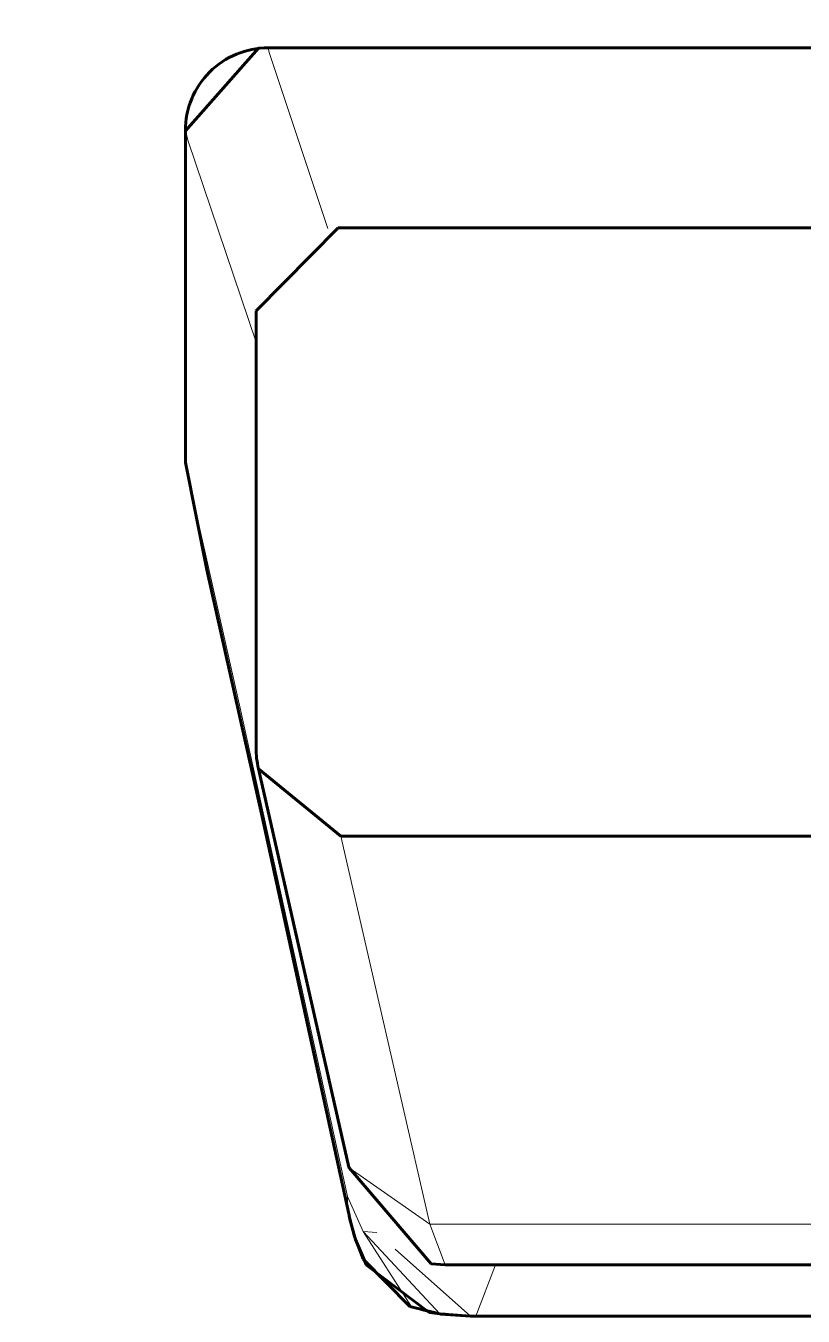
# Model space of a CAD drawing. Header units: millimetres. Extents: x 0 to 841, y 0 to 594.
# Drawn here: x 71.33 to 76.02, y 47.06 to 54.85 of the extents above; entities that cross this region are included whole.
import ezdxf

# ---------------------------------------------------------------- set-up
doc = ezdxf.new("R2010")
doc.units = ezdxf.units.MM
doc.linetypes.add('K5LT_BASIC', pattern=[0])
doc.linetypes.add('K5LT_THIN', pattern=[0])
doc.layers.add('Системный слой (1)', color=7, linetype='Continuous', true_color=0x909090)

# ---------------------------------------------------------------- blocks, each defined once
blk = doc.blocks.new('U926')
at = {"layer": 'Системный слой (1)', "color": 5, "linetype": 'K5LT_BASIC', "lineweight": 60, "true_color": 0x0000ff}
for p, q in [((73.2781, 47.6721), (73.2781, 47.6721)), ((73.2781, 47.6721), (73.2781, 47.672)), ((73.2781, 47.672), (73.2781, 47.6719)), ((73.2781, 47.6719), (73.2781, 47.6719)), ((73.2781, 47.6719), (73.2781, 47.6717)), ((73.2781, 47.6717), (73.2782, 47.6714)), ((73.2782, 47.6714), (73.2783, 47.6709)), ((73.2783, 47.6709), (73.2786, 47.6698)), ((73.2786, 47.6698), (73.279, 47.6679)), ((73.279, 47.6679), (73.2799, 47.6642)), ((73.2799, 47.6642), (73.2818, 47.6558)), ((73.2818, 47.6558), (73.2858, 47.6384)), ((73.2858, 47.6384), (73.295, 47.6004)), ((73.295, 47.6004), (73.317, 47.523)), ((73.317, 47.523), (73.3828, 47.367)), ((73.3828, 47.367), (73.7622, 47.0814)), ((73.7622, 47.0814), (73.8264, 47.0729))]:
    blk.add_line(p, q, dxfattribs=at)
blk = doc.blocks.new('U927')
at = {"layer": 'Системный слой (1)', "color": 5, "linetype": 'K5LT_BASIC', "lineweight": 60, "true_color": 0x0000ff}
for p, q in [((72.7307, 54.7186), (72.7903, 54.7221)), ((72.2896, 54.2203), (72.7307, 54.7186))]:
    blk.add_line(p, q, dxfattribs=at)
blk = doc.blocks.new('U928')
at = {"layer": 'Системный слой (1)', "color": 5, "linetype": 'K5LT_BASIC', "lineweight": 60, "true_color": 0x0000ff}
for p, q in [((72.2896, 52.2167), (72.4183, 51.5676)), ((72.4183, 51.5676), (72.7538, 50.0766)), ((72.7538, 50.0766), (73.2766, 47.6788))]:
    blk.add_line(p, q, dxfattribs=at)
blk = doc.blocks.new('U934')
at = {"layer": 'Системный слой (1)', "color": 5, "linetype": 'K5LT_BASIC', "lineweight": 60, "true_color": 0x0000ff}
for p, q in [((73.2781, 47.6721), (73.2781, 47.6721)), ((73.2781, 47.6721), (73.2781, 47.672)), ((73.2781, 47.672), (73.2781, 47.6719)), ((73.2781, 47.6719), (73.2781, 47.6719)), ((73.2781, 47.6719), (73.2781, 47.6717)), ((73.2781, 47.6717), (73.2782, 47.6715)), ((73.2782, 47.6715), (73.2783, 47.671)), ((73.2783, 47.671), (73.2785, 47.67)), ((73.2785, 47.67), (73.2789, 47.6683)), ((73.2789, 47.6683), (73.2797, 47.665)), ((73.2797, 47.665), (73.2814, 47.6575)), ((73.2814, 47.6575), (73.2849, 47.6422)), ((73.2849, 47.6422), (73.2927, 47.6094)), ((73.2927, 47.6094), (73.3116, 47.5403)), ((73.3116, 47.5403), (73.364, 47.4035)), ((73.364, 47.4035), (73.6455, 47.1186)), ((73.6455, 47.1186), (73.8264, 47.0729))]:
    blk.add_line(p, q, dxfattribs=at)
blk = doc.blocks.new('U935')
at = {"layer": 'Системный слой (1)', "color": 5, "linetype": 'K5LT_BASIC', "lineweight": 60, "true_color": 0x0000ff}
for p, q in [((72.2896, 52.2167), (72.4183, 51.5676)), ((72.4183, 51.5676), (72.7538, 50.0766)), ((72.7538, 50.0766), (73.2766, 47.6788))]:
    blk.add_line(p, q, dxfattribs=at)
blk = doc.blocks.new('U937')
at = {"layer": 'Системный слой (1)', "color": 5, "linetype": 'K5LT_BASIC', "lineweight": 60, "true_color": 0x0000ff}
for p, q in [((73.2781, 47.6721), (73.2781, 47.6721)), ((73.2781, 47.6721), (73.2781, 47.672)), ((73.2781, 47.672), (73.2781, 47.6719)), ((73.2781, 47.6719), (73.2781, 47.6719)), ((73.2781, 47.6719), (73.2781, 47.6717)), ((73.2781, 47.6717), (73.2782, 47.6715)), ((73.2782, 47.6715), (73.2783, 47.671)), ((73.2783, 47.671), (73.2785, 47.67)), ((73.2785, 47.67), (73.2789, 47.6683)), ((73.2789, 47.6683), (73.2797, 47.665)), ((73.2797, 47.665), (73.2814, 47.6575)), ((73.2814, 47.6575), (73.2849, 47.6422)), ((73.2849, 47.6422), (73.2927, 47.6094)), ((73.2927, 47.6094), (73.3116, 47.5403)), ((73.3116, 47.5403), (73.364, 47.4035)), ((73.364, 47.4035), (73.6454, 47.1186)), ((73.6454, 47.1186), (73.8264, 47.0729))]:
    blk.add_line(p, q, dxfattribs=at)
blk = doc.blocks.new('U938')
at = {"layer": 'Системный слой (1)', "color": 5, "linetype": 'K5LT_BASIC', "lineweight": 60, "true_color": 0x0000ff}
for p, q in [((72.2896, 52.2167), (72.4183, 51.5676)), ((72.4183, 51.5676), (72.7538, 50.0766)), ((72.7538, 50.0766), (73.2766, 47.6788))]:
    blk.add_line(p, q, dxfattribs=at)
blk = doc.blocks.new('U977')
at = {"layer": 'Системный слой (1)', "color": 5, "linetype": 'K5LT_BASIC', "lineweight": 60, "true_color": 0x0000ff}
for p, q in [((73.2781, 47.6721), (73.2781, 47.6721)), ((73.2781, 47.6721), (73.2781, 47.672)), ((73.2781, 47.672), (73.2781, 47.6719)), ((73.2781, 47.6719), (73.2781, 47.6719)), ((73.2781, 47.6719), (73.2781, 47.6717)), ((73.2781, 47.6717), (73.2782, 47.6714)), ((73.2782, 47.6714), (73.2783, 47.6709)), ((73.2783, 47.6709), (73.2786, 47.6698)), ((73.2786, 47.6698), (73.279, 47.6679)), ((73.279, 47.6679), (73.2799, 47.6642)), ((73.2799, 47.6642), (73.2818, 47.6558)), ((73.2818, 47.6558), (73.2858, 47.6384)), ((73.2858, 47.6384), (73.295, 47.6004)), ((73.295, 47.6004), (73.317, 47.523)), ((73.317, 47.523), (73.3828, 47.367)), ((73.3828, 47.367), (73.7622, 47.0814)), ((73.7622, 47.0814), (73.8264, 47.0729))]:
    blk.add_line(p, q, dxfattribs=at)
blk = doc.blocks.new('U978')
at = {"layer": 'Системный слой (1)', "color": 5, "linetype": 'K5LT_BASIC', "lineweight": 60, "true_color": 0x0000ff}
for p, q in [((72.2896, 52.2167), (72.4183, 51.5676)), ((72.4183, 51.5676), (72.7538, 50.0766)), ((72.7538, 50.0766), (73.2766, 47.6788))]:
    blk.add_line(p, q, dxfattribs=at)
blk = doc.blocks.new('U989')
at = {"layer": 'Системный слой (1)', "color": 5, "linetype": 'K5LT_BASIC', "lineweight": 60, "true_color": 0x0000ff}
for p, q in [((73.278, 47.9561), (73.7733, 47.376)), ((73.7733, 47.376), (73.8592, 47.369))]:
    blk.add_line(p, q, dxfattribs=at)
blk = doc.blocks.new('U992')
at = {"layer": 'Системный слой (1)', "color": 5, "linetype": 'K5LT_BASIC', "lineweight": 60, "true_color": 0x0000ff}
for p, q in [((73.2781, 47.6721), (73.2781, 47.6721)), ((73.2781, 47.6721), (73.2781, 47.672)), ((73.2781, 47.672), (73.2781, 47.6719)), ((73.2781, 47.6719), (73.2781, 47.6719)), ((73.2781, 47.6719), (73.2781, 47.6717)), ((73.2781, 47.6717), (73.2782, 47.6714)), ((73.2782, 47.6714), (73.2783, 47.6709)), ((73.2783, 47.6709), (73.2786, 47.6698)), ((73.2786, 47.6698), (73.279, 47.6679)), ((73.279, 47.6679), (73.2799, 47.6642)), ((73.2799, 47.6642), (73.2818, 47.6558)), ((73.2818, 47.6558), (73.2858, 47.6384)), ((73.2858, 47.6384), (73.295, 47.6004)), ((73.295, 47.6004), (73.317, 47.523)), ((73.317, 47.523), (73.3828, 47.367)), ((73.3828, 47.367), (73.7622, 47.0814)), ((73.7622, 47.0814), (73.8264, 47.0729))]:
    blk.add_line(p, q, dxfattribs=at)
blk = doc.blocks.new('U993')
at = {"layer": 'Системный слой (1)', "color": 5, "linetype": 'K5LT_BASIC', "lineweight": 60, "true_color": 0x0000ff}
for p, q in [((72.2896, 52.2167), (72.4183, 51.5676)), ((72.4183, 51.5676), (72.7538, 50.0766)), ((72.7538, 50.0766), (73.2766, 47.6788))]:
    blk.add_line(p, q, dxfattribs=at)
blk = doc.blocks.new('U994')
at = {"layer": 'Системный слой (1)', "color": 5, "linetype": 'K5LT_BASIC', "lineweight": 60, "true_color": 0x0000ff}
for p, q in [((73.2781, 47.6721), (73.2781, 47.6721)), ((73.2781, 47.6721), (73.2781, 47.672)), ((73.2781, 47.672), (73.2781, 47.6719)), ((73.2781, 47.6719), (73.2781, 47.6719)), ((73.2781, 47.6719), (73.2781, 47.6717)), ((73.2781, 47.6717), (73.2782, 47.6714)), ((73.2782, 47.6714), (73.2783, 47.6709)), ((73.2783, 47.6709), (73.2786, 47.6698)), ((73.2786, 47.6698), (73.279, 47.6679)), ((73.279, 47.6679), (73.2799, 47.6642)), ((73.2799, 47.6642), (73.2818, 47.6558)), ((73.2818, 47.6558), (73.2858, 47.6384)), ((73.2858, 47.6384), (73.295, 47.6004)), ((73.295, 47.6004), (73.317, 47.523)), ((73.317, 47.523), (73.3828, 47.367)), ((73.3828, 47.367), (73.7622, 47.0814)), ((73.7622, 47.0814), (73.8264, 47.0729))]:
    blk.add_line(p, q, dxfattribs=at)
blk = doc.blocks.new('U995')
at = {"layer": 'Системный слой (1)', "color": 5, "linetype": 'K5LT_BASIC', "lineweight": 60, "true_color": 0x0000ff}
for p, q in [((72.2896, 52.2167), (72.4183, 51.5676)), ((72.4183, 51.5676), (72.7538, 50.0766)), ((72.7538, 50.0766), (73.2766, 47.6788))]:
    blk.add_line(p, q, dxfattribs=at)
blk = doc.blocks.new('U997')
at = {"layer": 'Системный слой (1)', "color": 5, "linetype": 'K5LT_BASIC', "lineweight": 60, "true_color": 0x0000ff}
for p, q in [((73.2781, 47.6721), (73.2781, 47.6721)), ((73.2781, 47.6721), (73.2781, 47.672)), ((73.2781, 47.672), (73.2781, 47.6719)), ((73.2781, 47.6719), (73.2781, 47.6719)), ((73.2781, 47.6719), (73.2781, 47.6717)), ((73.2781, 47.6717), (73.2782, 47.6715)), ((73.2782, 47.6715), (73.2783, 47.671)), ((73.2783, 47.671), (73.2785, 47.67)), ((73.2785, 47.67), (73.2789, 47.6683)), ((73.2789, 47.6683), (73.2797, 47.665)), ((73.2797, 47.665), (73.2814, 47.6575)), ((73.2814, 47.6575), (73.2849, 47.6422)), ((73.2849, 47.6422), (73.2927, 47.6094)), ((73.2927, 47.6094), (73.3116, 47.5403)), ((73.3116, 47.5403), (73.364, 47.4035)), ((73.364, 47.4035), (73.6455, 47.1186)), ((73.6455, 47.1186), (73.8264, 47.0729))]:
    blk.add_line(p, q, dxfattribs=at)
blk = doc.blocks.new('U998')
at = {"layer": 'Системный слой (1)', "color": 5, "linetype": 'K5LT_BASIC', "lineweight": 60, "true_color": 0x0000ff}
for p, q in [((72.2896, 52.2167), (72.4183, 51.5676)), ((72.4183, 51.5676), (72.7538, 50.0766)), ((72.7538, 50.0766), (73.2766, 47.6788))]:
    blk.add_line(p, q, dxfattribs=at)
blk = doc.blocks.new('U999')
at = {"layer": 'Системный слой (1)', "color": 5, "linetype": 'K5LT_BASIC', "lineweight": 60, "true_color": 0x0000ff}
for p, q in [((73.2781, 47.6721), (73.2781, 47.6721)), ((73.2781, 47.6721), (73.2781, 47.672)), ((73.2781, 47.672), (73.2781, 47.6719)), ((73.2781, 47.6719), (73.2781, 47.6719)), ((73.2781, 47.6719), (73.2781, 47.6717)), ((73.2781, 47.6717), (73.2782, 47.6715)), ((73.2782, 47.6715), (73.2783, 47.671)), ((73.2783, 47.671), (73.2785, 47.67)), ((73.2785, 47.67), (73.2789, 47.6683)), ((73.2789, 47.6683), (73.2797, 47.665)), ((73.2797, 47.665), (73.2814, 47.6575)), ((73.2814, 47.6575), (73.2849, 47.6422)), ((73.2849, 47.6422), (73.2927, 47.6094)), ((73.2927, 47.6094), (73.3116, 47.5403)), ((73.3116, 47.5403), (73.364, 47.4035)), ((73.364, 47.4035), (73.6455, 47.1186)), ((73.6455, 47.1186), (73.8264, 47.0729))]:
    blk.add_line(p, q, dxfattribs=at)
blk = doc.blocks.new('U1000')
at = {"layer": 'Системный слой (1)', "color": 5, "linetype": 'K5LT_BASIC', "lineweight": 60, "true_color": 0x0000ff}
for p, q in [((72.2896, 52.2167), (72.4183, 51.5676)), ((72.4183, 51.5676), (72.7538, 50.0766)), ((72.7538, 50.0766), (73.2766, 47.6788))]:
    blk.add_line(p, q, dxfattribs=at)
blk = doc.blocks.new('U1005')
at = {"layer": 'Системный слой (1)', "color": 5, "linetype": 'K5LT_BASIC', "lineweight": 60, "true_color": 0x0000ff}
for p, q in [((73.2781, 47.6721), (73.2781, 47.6721)), ((73.2781, 47.6721), (73.2781, 47.672)), ((73.2781, 47.672), (73.2781, 47.6719)), ((73.2781, 47.6719), (73.2781, 47.6719)), ((73.2781, 47.6719), (73.2781, 47.6717)), ((73.2781, 47.6717), (73.2782, 47.6715)), ((73.2782, 47.6715), (73.2783, 47.671)), ((73.2783, 47.671), (73.2785, 47.67)), ((73.2785, 47.67), (73.2789, 47.6683)), ((73.2789, 47.6683), (73.2797, 47.665)), ((73.2797, 47.665), (73.2814, 47.6575)), ((73.2814, 47.6575), (73.2849, 47.6422)), ((73.2849, 47.6422), (73.2927, 47.6094)), ((73.2927, 47.6094), (73.3116, 47.5403)), ((73.3116, 47.5403), (73.364, 47.4035)), ((73.364, 47.4035), (73.6455, 47.1186)), ((73.6455, 47.1186), (73.8264, 47.0729))]:
    blk.add_line(p, q, dxfattribs=at)
blk = doc.blocks.new('U1006')
at = {"layer": 'Системный слой (1)', "color": 5, "linetype": 'K5LT_BASIC', "lineweight": 60, "true_color": 0x0000ff}
for p, q in [((72.2896, 52.2167), (72.4183, 51.5676)), ((72.4183, 51.5676), (72.7538, 50.0766)), ((72.7538, 50.0766), (73.2766, 47.6788))]:
    blk.add_line(p, q, dxfattribs=at)
blk = doc.blocks.new('U1007')
at = {"layer": 'Системный слой (1)', "color": 5, "linetype": 'K5LT_BASIC', "lineweight": 60, "true_color": 0x0000ff}
for p, q in [((73.2781, 47.6721), (73.2781, 47.6721)), ((73.2781, 47.6721), (73.2781, 47.672)), ((73.2781, 47.672), (73.2781, 47.6719)), ((73.2781, 47.6719), (73.2781, 47.6719)), ((73.2781, 47.6719), (73.2781, 47.6717)), ((73.2781, 47.6717), (73.2782, 47.6715)), ((73.2782, 47.6715), (73.2783, 47.671)), ((73.2783, 47.671), (73.2785, 47.67)), ((73.2785, 47.67), (73.2789, 47.6683)), ((73.2789, 47.6683), (73.2797, 47.665)), ((73.2797, 47.665), (73.2814, 47.6575)), ((73.2814, 47.6575), (73.2849, 47.6422)), ((73.2849, 47.6422), (73.2927, 47.6094)), ((73.2927, 47.6094), (73.3116, 47.5403)), ((73.3116, 47.5403), (73.364, 47.4035)), ((73.364, 47.4035), (73.6455, 47.1186)), ((73.6455, 47.1186), (73.8264, 47.0729))]:
    blk.add_line(p, q, dxfattribs=at)
blk = doc.blocks.new('U1008')
at = {"layer": 'Системный слой (1)', "color": 5, "linetype": 'K5LT_BASIC', "lineweight": 60, "true_color": 0x0000ff}
for p, q in [((72.2896, 52.2167), (72.4183, 51.5676)), ((72.4183, 51.5676), (72.7538, 50.0766)), ((72.7538, 50.0766), (73.2766, 47.6788))]:
    blk.add_line(p, q, dxfattribs=at)
blk = doc.blocks.new('U1010')
at = {"layer": 'Системный слой (1)', "color": 5, "linetype": 'K5LT_BASIC', "lineweight": 60, "true_color": 0x0000ff}
for p, q in [((73.2781, 47.6721), (73.2781, 47.6721)), ((73.2781, 47.6721), (73.2781, 47.672)), ((73.2781, 47.672), (73.2781, 47.6719)), ((73.2781, 47.6719), (73.2781, 47.6719)), ((73.2781, 47.6719), (73.2781, 47.6717)), ((73.2781, 47.6717), (73.2782, 47.6714)), ((73.2782, 47.6714), (73.2783, 47.6709)), ((73.2783, 47.6709), (73.2786, 47.6698)), ((73.2786, 47.6698), (73.279, 47.6679)), ((73.279, 47.6679), (73.2799, 47.6642)), ((73.2799, 47.6642), (73.2818, 47.6558)), ((73.2818, 47.6558), (73.2858, 47.6384)), ((73.2858, 47.6384), (73.295, 47.6004)), ((73.295, 47.6004), (73.317, 47.523)), ((73.317, 47.523), (73.3828, 47.367)), ((73.3828, 47.367), (73.7622, 47.0814)), ((73.7622, 47.0814), (73.8264, 47.0729))]:
    blk.add_line(p, q, dxfattribs=at)
blk = doc.blocks.new('U1011')
at = {"layer": 'Системный слой (1)', "color": 5, "linetype": 'K5LT_BASIC', "lineweight": 60, "true_color": 0x0000ff}
for p, q in [((72.2896, 52.2167), (72.4183, 51.5676)), ((72.4183, 51.5676), (72.7538, 50.0766)), ((72.7538, 50.0766), (73.2766, 47.6788))]:
    blk.add_line(p, q, dxfattribs=at)
blk = doc.blocks.new('U1012')
at = {"layer": 'Системный слой (1)', "color": 5, "linetype": 'K5LT_BASIC', "lineweight": 60, "true_color": 0x0000ff}
for p, q in [((73.2781, 47.6721), (73.2781, 47.6721)), ((73.2781, 47.6721), (73.2781, 47.672)), ((73.2781, 47.672), (73.2781, 47.6719)), ((73.2781, 47.6719), (73.2781, 47.6719)), ((73.2781, 47.6719), (73.2781, 47.6717)), ((73.2781, 47.6717), (73.2782, 47.6715)), ((73.2782, 47.6715), (73.2783, 47.671)), ((73.2783, 47.671), (73.2785, 47.67)), ((73.2785, 47.67), (73.2789, 47.6683)), ((73.2789, 47.6683), (73.2797, 47.665)), ((73.2797, 47.665), (73.2814, 47.6575)), ((73.2814, 47.6575), (73.2849, 47.6422)), ((73.2849, 47.6422), (73.2927, 47.6094)), ((73.2927, 47.6094), (73.3116, 47.5403)), ((73.3116, 47.5403), (73.364, 47.4035)), ((73.364, 47.4035), (73.6455, 47.1186)), ((73.6455, 47.1186), (73.8264, 47.0729))]:
    blk.add_line(p, q, dxfattribs=at)
blk = doc.blocks.new('U1013')
at = {"layer": 'Системный слой (1)', "color": 5, "linetype": 'K5LT_BASIC', "lineweight": 60, "true_color": 0x0000ff}
for p, q in [((72.2896, 52.2167), (72.4183, 51.5676)), ((72.4183, 51.5676), (72.7538, 50.0766)), ((72.7538, 50.0766), (73.2766, 47.6788))]:
    blk.add_line(p, q, dxfattribs=at)
blk = doc.blocks.new('U1014')
at = {"layer": 'Системный слой (1)', "color": 5, "linetype": 'K5LT_BASIC', "lineweight": 60, "true_color": 0x0000ff}
for p, q in [((73.2781, 47.6721), (73.2781, 47.6721)), ((73.2781, 47.6721), (73.2781, 47.672)), ((73.2781, 47.672), (73.2781, 47.6719)), ((73.2781, 47.6719), (73.2781, 47.6719)), ((73.2781, 47.6719), (73.2781, 47.6717)), ((73.2781, 47.6717), (73.2782, 47.6715)), ((73.2782, 47.6715), (73.2783, 47.671)), ((73.2783, 47.671), (73.2785, 47.67)), ((73.2785, 47.67), (73.2789, 47.6683)), ((73.2789, 47.6683), (73.2797, 47.665)), ((73.2797, 47.665), (73.2814, 47.6575)), ((73.2814, 47.6575), (73.2849, 47.6422)), ((73.2849, 47.6422), (73.2927, 47.6094)), ((73.2927, 47.6094), (73.3116, 47.5403)), ((73.3116, 47.5403), (73.364, 47.4035)), ((73.364, 47.4035), (73.6455, 47.1186)), ((73.6455, 47.1186), (73.8264, 47.0729))]:
    blk.add_line(p, q, dxfattribs=at)
blk = doc.blocks.new('U1015')
at = {"layer": 'Системный слой (1)', "color": 5, "linetype": 'K5LT_BASIC', "lineweight": 60, "true_color": 0x0000ff}
for p, q in [((72.2896, 52.2167), (72.4183, 51.5676)), ((72.4183, 51.5676), (72.7538, 50.0766)), ((72.7538, 50.0766), (73.2766, 47.6788))]:
    blk.add_line(p, q, dxfattribs=at)
blk = doc.blocks.new('U1016')
at = {"layer": 'Системный слой (1)', "color": 5, "linetype": 'K5LT_BASIC', "lineweight": 60, "true_color": 0x0000ff}
for p, q in [((73.2781, 47.6721), (73.2781, 47.6721)), ((73.2781, 47.6721), (73.2781, 47.672)), ((73.2781, 47.672), (73.2781, 47.6719)), ((73.2781, 47.6719), (73.2781, 47.6719)), ((73.2781, 47.6719), (73.2781, 47.6717)), ((73.2781, 47.6717), (73.2782, 47.6715)), ((73.2782, 47.6715), (73.2783, 47.671)), ((73.2783, 47.671), (73.2785, 47.67)), ((73.2785, 47.67), (73.2789, 47.6683)), ((73.2789, 47.6683), (73.2797, 47.665)), ((73.2797, 47.665), (73.2814, 47.6575)), ((73.2814, 47.6575), (73.2849, 47.6422)), ((73.2849, 47.6422), (73.2927, 47.6094)), ((73.2927, 47.6094), (73.3116, 47.5403)), ((73.3116, 47.5403), (73.364, 47.4035)), ((73.364, 47.4035), (73.6455, 47.1186)), ((73.6455, 47.1186), (73.8264, 47.0729))]:
    blk.add_line(p, q, dxfattribs=at)
blk = doc.blocks.new('U1017')
at = {"layer": 'Системный слой (1)', "color": 5, "linetype": 'K5LT_BASIC', "lineweight": 60, "true_color": 0x0000ff}
for p, q in [((72.2896, 52.2167), (72.4183, 51.5676)), ((72.4183, 51.5676), (72.7538, 50.0766)), ((72.7538, 50.0766), (73.2766, 47.6788))]:
    blk.add_line(p, q, dxfattribs=at)
blk = doc.blocks.new('U1025')
at = {"layer": 'Системный слой (1)', "color": 5, "linetype": 'K5LT_BASIC', "lineweight": 60, "true_color": 0x0000ff}
for p, q in [((73.2781, 47.6721), (73.2781, 47.6721)), ((73.2781, 47.6721), (73.2781, 47.672)), ((73.2781, 47.672), (73.2781, 47.6719)), ((73.2781, 47.6719), (73.2781, 47.6719)), ((73.2781, 47.6719), (73.2781, 47.6717)), ((73.2781, 47.6717), (73.2782, 47.6715)), ((73.2782, 47.6715), (73.2783, 47.671)), ((73.2783, 47.671), (73.2785, 47.67)), ((73.2785, 47.67), (73.2789, 47.6683)), ((73.2789, 47.6683), (73.2797, 47.665)), ((73.2797, 47.665), (73.2814, 47.6575)), ((73.2814, 47.6575), (73.2849, 47.6422)), ((73.2849, 47.6422), (73.2927, 47.6094)), ((73.2927, 47.6094), (73.3116, 47.5403)), ((73.3116, 47.5403), (73.364, 47.4035)), ((73.364, 47.4035), (73.6455, 47.1186)), ((73.6455, 47.1186), (73.8264, 47.0729))]:
    blk.add_line(p, q, dxfattribs=at)
blk = doc.blocks.new('U1026')
at = {"layer": 'Системный слой (1)', "color": 5, "linetype": 'K5LT_BASIC', "lineweight": 60, "true_color": 0x0000ff}
for p, q in [((72.2896, 52.2167), (72.4183, 51.5676)), ((72.4183, 51.5676), (72.7538, 50.0766)), ((72.7538, 50.0766), (73.2766, 47.6788))]:
    blk.add_line(p, q, dxfattribs=at)
blk = doc.blocks.new('U1032')
at = {"layer": 'Системный слой (1)', "color": 7, "linetype": 'K5LT_THIN', "lineweight": 18}
for p, q in [((72.3103, 52.1093), (72.2896, 52.2167)), ((72.6201, 50.7325), (72.3103, 52.1093)), ((73.2686, 47.7816), (72.6201, 50.7325))]:
    blk.add_line(p, q, dxfattribs=at)
blk = doc.blocks.new('U1033')
at = {"layer": 'Системный слой (1)', "color": 7, "linetype": 'K5LT_THIN', "lineweight": 18}
for p, q in [((72.7956, 54.6924), (72.7903, 54.7221)), ((73.15, 53.6296), (72.7956, 54.6924))]:
    blk.add_line(p, q, dxfattribs=at)
blk = doc.blocks.new('U1034')
at = {"layer": 'Системный слой (1)', "color": 7, "linetype": 'K5LT_THIN', "lineweight": 18}
for p, q in [((72.306, 54.157), (72.2896, 54.2203)), ((72.7179, 52.9431), (72.306, 54.157))]:
    blk.add_line(p, q, dxfattribs=at)

msp = doc.modelspace()

# ---------------------------------------------------------------- hatches: boundary and pattern name
at = {"layer": 'Системный слой (1)'}
h = msp.add_hatch(dxfattribs=at)
h.set_pattern_fill('Неметалл', angle=45, style=0, pattern_type=0)
h.set_pattern_definition([(45, (0, 0), (-2.12132, 2.12132), []), (135, (0, 0), (-2.12132, -2.12132), [])])
edge = h.paths.add_edge_path()
edge.add_line((73.8309, 47.0727), (74.0111, 47.0606))
edge.add_line((74.0111, 47.0606), (74.0115, 47.0606))
edge.add_line((74.0115, 47.0606), (73.8309, 47.0727))
h.paths.add_polyline_path([(73.2781, 47.6721), (73.2781, 47.6721), (73.2781, 47.672), (73.2781, 47.6719), (73.2781, 47.6719), (73.2781, 47.6717), (73.2782, 47.6714), (73.2783, 47.6709), (73.2786, 47.6698), (73.279, 47.6679), (73.2799, 47.6642), (73.2818, 47.6558), (73.2858, 47.6384), (73.295, 47.6004), (73.317, 47.523), (73.3828, 47.367), (73.7622, 47.0814), (73.8264, 47.0729), (73.2973, 47.5912), (73.2781, 47.672), (73.2781, 47.6721)])
edge = h.paths.add_edge_path()
edge.add_line((73.2766, 47.6788), (72.6485, 50.5468))
edge.add_line((72.6485, 50.5468), (72.3406, 51.9158))
edge.add_line((72.3406, 51.9158), (72.2896, 52.2167))
edge.add_line((72.2896, 52.2167), (72.2896, 54.2203))
edge.add_line((72.2896, 54.2203), (72.2896, 54.2213))
edge.add_line((72.2897, 54.2213), (72.2896, 54.2203))
edge.add_line((72.2896, 54.2203), (72.2896, 52.2167))
edge.add_line((72.2896, 52.2167), (72.4183, 51.5676))
edge.add_line((72.4183, 51.5676), (72.7538, 50.0766))
edge.add_line((72.7538, 50.0766), (73.2766, 47.6788))
edge.add_line((73.2766, 47.6788), (73.2781, 47.6721))
edge.add_line((73.2781, 47.6721), (73.2781, 47.6721))
edge.add_line((73.2781, 47.6721), (73.2781, 47.672))
edge.add_line((73.2781, 47.672), (73.2781, 47.6719))
edge.add_line((73.2781, 47.6719), (73.2781, 47.6719))
edge.add_line((73.2781, 47.6719), (73.2781, 47.6717))
edge.add_line((73.2781, 47.6717), (73.2782, 47.6714))
edge.add_line((73.2782, 47.6714), (73.2783, 47.6709))
edge.add_line((73.2783, 47.6709), (73.2786, 47.6698))
edge.add_line((73.2786, 47.6698), (73.279, 47.6679))
edge.add_line((73.279, 47.6679), (73.2799, 47.6642))
edge.add_line((73.2799, 47.6642), (73.2818, 47.6558))
edge.add_line((73.2818, 47.6558), (73.2858, 47.6384))
edge.add_line((73.2858, 47.6384), (73.295, 47.6004))
edge.add_line((73.295, 47.6004), (73.317, 47.523))
edge.add_line((73.317, 47.523), (73.3828, 47.367))
edge.add_line((73.3828, 47.367), (73.7622, 47.0814))
edge.add_line((73.7622, 47.0814), (73.8264, 47.0729))
edge.add_line((73.8264, 47.0729), (73.2973, 47.5912))
edge.add_line((73.2973, 47.5912), (73.2781, 47.672))
edge.add_line((73.2781, 47.672), (73.2781, 47.6721))
edge.add_line((73.2781, 47.6721), (73.2781, 47.6721))
edge.add_line((73.2781, 47.6721), (73.2766, 47.6788))
edge = h.paths.add_edge_path()
edge.add_line((74.0115, 47.0606), (74.0111, 47.0606))
edge.add_line((74.0111, 47.0606), (74.0115, 47.0606))

# ---------------------------------------------------------------- linework, layer by layer
at = {"layer": 'Системный слой (1)', "color": 5, "linetype": 'K5LT_BASIC', "lineweight": 60, "true_color": 0x0000ff}
for p, q in [((72.7903, 54.7221), (76.7896, 54.7221)), ((72.2896, 54.2203), (72.2897, 54.2213)), ((72.2896, 54.2203), (72.2896, 52.2167)), ((72.2896, 54.2203), (72.2896, 52.2167)), ((72.2896, 54.2203), (72.2896, 52.2167)), ((72.2896, 54.2203), (72.2896, 52.2167)), ((72.2896, 54.2203), (72.2896, 52.2167)), ((72.2896, 54.2203), (72.2896, 52.2167)), ((72.2896, 54.2203), (72.2896, 52.2167)), ((72.2896, 54.2203), (72.2896, 52.2167)), ((72.2896, 54.2203), (72.2896, 52.2167)), ((72.2896, 54.2203), (72.2896, 52.2167)), ((72.2896, 54.2203), (72.2896, 52.2167)), ((72.2896, 54.2203), (72.2896, 52.2167)), ((72.2896, 54.2203), (72.2896, 52.2167)), ((72.2896, 54.2203), (72.2896, 52.2167)), ((72.2896, 54.2203), (72.2896, 52.2167)), ((73.2128, 53.6337), (72.718, 53.1318)), ((73.2128, 53.6337), (76.2909, 53.6337)), ((72.7166, 50.4917), (72.718, 53.1318)), ((73.2773, 47.9595), (72.731, 50.3668)), ((73.2278, 49.9595), (72.731, 50.3668)), ((73.2278, 49.9595), (76.7896, 49.9595)), ((73.278, 47.9561), (73.2773, 47.9595)), ((73.2781, 47.6721), (73.2766, 47.6788)), ((73.2781, 47.6721), (73.2766, 47.6788)), ((73.2781, 47.6721), (73.2766, 47.6788)), ((73.2781, 47.6721), (73.2766, 47.6788)), ((73.2781, 47.6721), (73.2766, 47.6788)), ((73.2781, 47.6721), (73.2766, 47.6788)), ((73.2781, 47.6721), (73.2766, 47.6788)), ((73.2781, 47.6721), (73.2766, 47.6788)), ((73.2781, 47.6721), (73.2766, 47.6788)), ((73.2781, 47.6721), (73.2766, 47.6788)), ((73.2781, 47.6721), (73.2766, 47.6788)), ((73.2781, 47.6721), (73.2766, 47.6788)), ((73.2781, 47.6721), (73.2766, 47.6788)), ((73.2781, 47.6721), (73.2766, 47.6788)), ((73.2781, 47.6721), (73.2766, 47.6788)), ((73.8592, 47.369), (76.2896, 47.369)), ((73.8609, 47.0718), (73.8264, 47.073)), ((73.8264, 47.0729), (73.8264, 47.073)), ((73.8272, 47.0729), (74.0115, 47.0606)), ((73.8309, 47.0727), (74.0115, 47.0606)), ((73.8309, 47.0727), (74.0115, 47.0606)), ((73.8309, 47.0727), (74.0115, 47.0606)), ((73.8309, 47.0727), (74.0115, 47.0606)), ((73.8309, 47.0727), (74.0115, 47.0606)), ((73.8309, 47.0727), (74.0115, 47.0606)), ((73.8309, 47.0727), (74.0115, 47.0606)), ((73.8309, 47.0727), (74.0115, 47.0606)), ((73.8309, 47.0727), (74.0115, 47.0606)), ((73.8309, 47.0727), (74.0115, 47.0606)), ((73.8309, 47.0727), (74.0115, 47.0606)), ((73.8309, 47.0727), (74.0115, 47.0606)), ((73.8309, 47.0727), (74.0115, 47.0606)), ((73.8309, 47.0727), (74.0115, 47.0606)), ((74.0427, 47.0596), (74.0111, 47.0606)), ((74.0446, 47.0595), (74.0111, 47.0606)), ((74.0446, 47.0595), (74.0111, 47.0606)), ((74.0446, 47.0595), (74.0111, 47.0606)), ((74.0446, 47.0595), (74.0111, 47.0606)), ((74.0446, 47.0595), (74.0111, 47.0606)), ((74.0446, 47.0595), (74.0111, 47.0606)), ((74.0446, 47.0595), (74.0111, 47.0606)), ((74.0446, 47.0595), (74.0111, 47.0606)), ((74.0446, 47.0595), (74.0111, 47.0606)), ((74.0446, 47.0595), (74.0111, 47.0606)), ((74.0446, 47.0595), (74.0111, 47.0606)), ((74.0446, 47.0595), (74.0111, 47.0606)), ((74.0446, 47.0595), (74.0111, 47.0606)), ((74.0446, 47.0595), (74.0111, 47.0606)), ((74.0446, 47.0595), (74.0111, 47.0606)), ((74.0427, 47.0596), (76.2896, 47.0595)), ((74.0427, 47.0596), (76.2896, 47.0595)), ((74.0427, 47.0596), (76.2896, 47.0595)), ((74.0427, 47.0596), (76.2896, 47.0595)), ((74.0427, 47.0596), (76.2896, 47.0595)), ((74.0427, 47.0596), (76.2896, 47.0595)), ((74.0427, 47.0596), (76.2896, 47.0595)), ((74.0427, 47.0596), (76.2896, 47.0595)), ((74.0427, 47.0596), (76.2896, 47.0595)), ((74.0427, 47.0596), (76.2896, 47.0595)), ((74.0427, 47.0596), (76.2896, 47.0595)), ((74.0427, 47.0596), (76.2896, 47.0595)), ((74.0427, 47.0596), (76.2896, 47.0595)), ((74.0427, 47.0596), (76.2896, 47.0595)), ((74.0427, 47.0596), (76.2896, 47.0595))]:
    msp.add_line(p, q, dxfattribs=at)
at = {"layer": 'Системный слой (1)', "color": 7, "linetype": 'K5LT_THIN', "lineweight": 18}
for p, q in [((72.2896, 54.2203), (72.2897, 54.2213)), ((73.2278, 49.9595), (73.7659, 47.615)), ((73.278, 47.9561), (73.2773, 47.9595)), ((73.7659, 47.615), (73.278, 47.9561)), ((73.2686, 47.7816), (73.3639, 47.5713)), ((73.2781, 47.6721), (73.2766, 47.6788)), ((73.2781, 47.6721), (73.2766, 47.6788)), ((73.2781, 47.6721), (73.2766, 47.6788)), ((73.2781, 47.6721), (73.2766, 47.6788)), ((73.2781, 47.6721), (73.2766, 47.6788)), ((73.2781, 47.6721), (73.2766, 47.6788)), ((73.2781, 47.6721), (73.2766, 47.6788)), ((73.2781, 47.6721), (73.2766, 47.6788)), ((73.2781, 47.6721), (73.2766, 47.6788)), ((73.2781, 47.6721), (73.2766, 47.6788)), ((73.2781, 47.6721), (73.2766, 47.6788)), ((73.2781, 47.6721), (73.2766, 47.6788)), ((73.2781, 47.6721), (73.2766, 47.6788)), ((73.2781, 47.6721), (73.2766, 47.6788)), ((73.2781, 47.6721), (73.2766, 47.6788)), ((73.8264, 47.0729), (73.3639, 47.5713)), ((73.4467, 47.5657), (73.3639, 47.5713)), ((73.6554, 47.1163), (73.3639, 47.5713)), ((73.6554, 47.1163), (73.3639, 47.5713)), ((73.6554, 47.1163), (73.3639, 47.5713)), ((73.6554, 47.1163), (73.3639, 47.5713)), ((73.6554, 47.1163), (73.3639, 47.5713)), ((73.6554, 47.1163), (73.3639, 47.5713)), ((73.6554, 47.1163), (73.3639, 47.5713)), ((73.6554, 47.1163), (73.3639, 47.5713)), ((73.6554, 47.1163), (73.3639, 47.5713)), ((73.6554, 47.1163), (73.3639, 47.5713)), ((73.6554, 47.1163), (73.3639, 47.5713)), ((73.6554, 47.1163), (73.3639, 47.5713)), ((73.6554, 47.1163), (73.3639, 47.5713)), ((73.6554, 47.1163), (73.3639, 47.5713)), ((73.7659, 47.615), (76.2896, 47.615)), ((73.8592, 47.369), (73.7659, 47.615)), ((74.0111, 47.0606), (73.5558, 47.4651)), ((74.0446, 47.0595), (74.1625, 47.369)), ((73.8609, 47.0718), (73.8264, 47.073)), ((73.8264, 47.0729), (73.8264, 47.073)), ((74.0427, 47.0596), (74.0111, 47.0606)), ((74.0446, 47.0595), (74.0448, 47.0595)), ((74.0446, 47.0595), (74.0447, 47.0595)), ((74.0446, 47.0595), (74.0448, 47.0595)), ((74.0446, 47.0595), (74.0448, 47.0595))]:
    msp.add_line(p, q, dxfattribs=at)
at = {"layer": 'Системный слой (1)', "color": 5, "linetype": 'K5LT_BASIC', "lineweight": 60, "true_color": 0x0000ff}
for centre, radius, start, end in [((72.7897, 54.2213), 0.5, 89.99931, 179.99956), ((73.2615, 50.4916), 0.5449, 179.98042, 193.2346)]:
    msp.add_arc(centre, radius, start, end, dxfattribs=at)
at = {"layer": 'Системный слой (1)', "color": 7, "linetype": 'K5LT_THIN', "lineweight": 18}
for centre, radius, start, end in [((73.6664, 47.7608), 0.3984, 177.01561, 191.88414), ((73.8604, 47.5658), 0.494, 247.33998, 266.04339)]:
    msp.add_arc(centre, radius, start, end, dxfattribs=at)

# ---------------------------------------------------------------- block references
at = {"layer": 'Системный слой (1)'}
for name in ['U927', 'U1033', 'U1034', 'U928', 'U935', 'U938', 'U978', 'U993', 'U995', 'U998', 'U1000', 'U1006', 'U1008', 'U1011', 'U1013', 'U1015', 'U1017', 'U1026', 'U1032', 'U989', 'U926', 'U934', 'U937', 'U977', 'U992', 'U994', 'U997', 'U999', 'U1005', 'U1007', 'U1010', 'U1012', 'U1014', 'U1016', 'U1025']:
    msp.add_blockref(name, (0, 0), dxfattribs=at)

doc.saveas('drawing.dxf')
